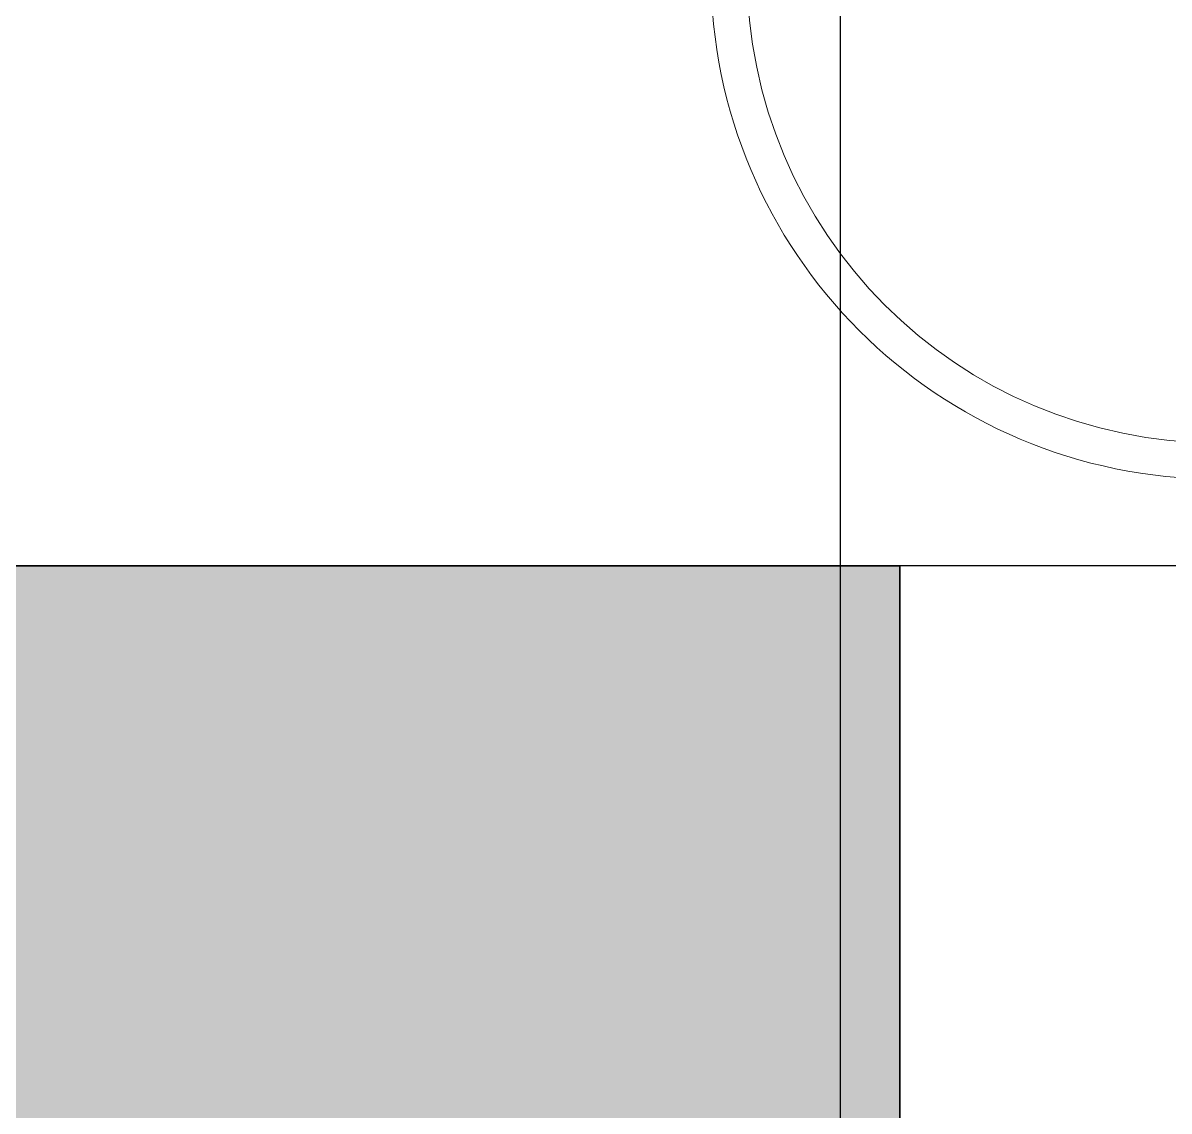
# Model space of a CAD drawing. Extents: x -12260 to 184725, y -29287 to 19916.
# Drawn here: x 48250.1 to 48566.8, y 4789.3 to 5090 of the extents above; entities that cross this region are included whole.
import ezdxf
from ezdxf.enums import TextEntityAlignment as Align

# ---------------------------------------------------------------- set-up
doc = ezdxf.new("R2010")
doc.units = 0
doc.header["$LTSCALE"] = 0.25
doc.linetypes.add('DASHDOT', pattern=[25.4, 12.7, -6.35, 0, -6.35])
doc.layers.add('01-First Floor-FUR$0$FALSE CEILING', color=251, linetype='Continuous')
for name, color, linetype, lineweight in [('01-First Floor-FUR$0$LOADING', 253, 'Continuous', 5), ('E-LITE-CIRC-NUMB', 6, 'Continuous', 25), ('E-LITE-CLNG', 150, 'Continuous', 35), ('E-LITE-CLNG-CNDT', 6, 'DASHDOT', 35), ('E-LITE-CTRL', 6, 'Continuous', 25), ('E-LITE-IDEN', 6, 'Continuous', 25)]:
    doc.layers.add(name, color=color, linetype=linetype, lineweight=lineweight)
doc.styles.add('DC_SIMPLEX', font='SIMPLEX.shx', dxfattribs={"width": 0.7})

# ---------------------------------------------------------------- blocks, each defined once
blk = doc.blocks.new('*U202')
h = blk.add_hatch(color=254)
h.dxf.hatch_style = 1
h.paths.add_polyline_path([(-300, 300), (-300, -300), (300, -300), (300, 300)])
edge = h.paths.add_edge_path(flags=16)
edge.add_arc((0, 0), 45, 0, 360)
blk.add_lwpolyline([(-300, 300), (-300, -300), (300, -300), (300, 300)], close=True)
at = {"layer": 'E-LITE-CIRC-NUMB', "style": 'DC_SIMPLEX', "width": 0.7, "flags": 8}
blk.add_attdef('CIRCUIT', text='', height=200, rotation=0, dxfattribs=at).set_placement((-473.9, 300), align=Align.RIGHT)
at = {"layer": 'E-LITE-CTRL', "style": 'DC_SIMPLEX', "width": 0.7, "flags": 8}
blk.add_attdef('CONTROL', (1118.9, -935), '', height=200, rotation=360, dxfattribs=at)
at = {"layer": 'E-LITE-IDEN', "style": 'DC_SIMPLEX', "width": 0.7, "flags": 8}
blk.add_attdef('TYPE', (460.41, 457.65), '', height=200, rotation=360, dxfattribs=at)
blk = doc.blocks.new('01-First Floor-FUR$0$WM00001-P')
at = {"layer": '01-First Floor-FUR$0$LOADING'}
for radius in [0.14, 0.13]:
    blk.add_circle((0, 0), radius, dxfattribs=at)
blk = doc.blocks.new('01-First Floor-FUR')
at = {"layer": '01-First Floor-FUR$0$FALSE CEILING', "linetype": 'Continuous'}
for p, q in [((48476, 2540), (48476, 5435)), ((45476, 4940), (48976, 4940))]:
    blk.add_line(p, q, dxfattribs=at)
at = {"layer": '01-First Floor-FUR$0$LOADING', "extrusion": (-2.26467e-18, 2.24019e-05, -1), "xscale": -1000, "yscale": 1000, "zscale": 1000, "rotation": 269.9999999999999}
blk.add_blockref('01-First Floor-FUR$0$WM00001-P', (-48580.21, 5103.96, 0.24), dxfattribs=at)

msp = doc.modelspace()

# ---------------------------------------------------------------- block references
at = {"layer": 'E-LITE-CLNG', "xscale": -1}
msp.add_blockref('*U202', (48192.37, 4639.99, -0.21), dxfattribs=at)
at = {"layer": 'E-LITE-CLNG-CNDT'}
msp.add_blockref('01-First Floor-FUR', (0, 0), dxfattribs=at)

doc.saveas('drawing.dxf')
